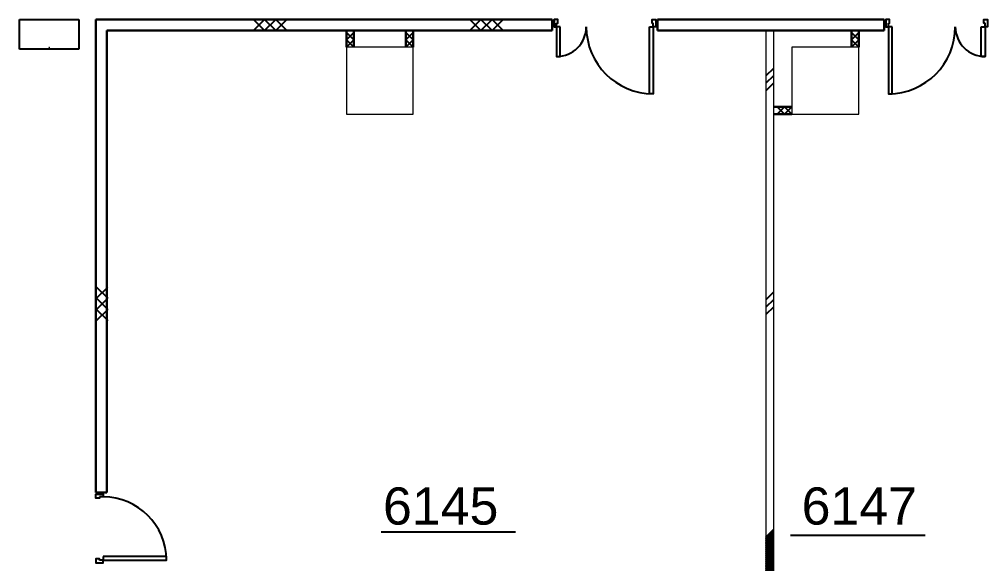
# Model space of a CAD drawing. Header units: millimetres. Extents: x -68474 to 336700, y -113450 to 53663.
# Drawn here: x 229145 to 242185, y -27497 to -20175 of the extents above; entities that cross this region are included whole.
import ezdxf
from ezdxf.enums import TextEntityAlignment as Align

# ---------------------------------------------------------------- set-up
doc = ezdxf.new("R2010")
doc.units = ezdxf.units.MM
doc.header["$LTSCALE"] = 1000
for name, color, linetype in [('EC-6thFloor-s6148$0$56', 1, 'Continuous'), ('EC-6thFloor-s6148$0$E-blockwall', 1, 'Continuous'), ('EC-6thFloor-s6148$0$FS', 5, 'Continuous'), ('EC-6thFloor-s6148$0$o-ht', 7, 'Continuous'), ('EC-6thFloor-s6148$0$RM-ID', 3, 'Continuous')]:
    doc.layers.add(name, color=color, linetype=linetype)
for name, color, linetype, lineweight in [('EC-6thFloor-s6148$0$ECOLUMN', 7, 'Continuous', 20), ('EC-6thFloor-s6148$0$EPARTITION', 1, 'Continuous', 18), ('EC-6thFloor-s6148$0$EWALL', 3, 'Continuous', 30)]:
    doc.layers.add(name, color=color, linetype=linetype, lineweight=lineweight)
doc.styles.add('EC-6thFloor-s6148$0$STANDARD', font='SIMPLEX')
doc.styles.add('EC-6thFloor-s6148$0$T1', font='arial.ttf')

# ---------------------------------------------------------------- blocks, each defined once
blk = doc.blocks.new('EC-6thFloor-s6148$0$BLOCK150')
for p, q in [((0, 0), (150, 150)), ((150, 0), (0, 150)), ((300, 0), (150, 150)), ((150, 0), (300, 150)), ((300, 0), (450, 150)), ((450, 0), (300, 150))]:
    blk.add_line(p, q)
blk = doc.blocks.new('EC-6thFloor-s6148$0$BLOCK100_1')
for p, q in [((0, 200), (-100, 100)), ((0, 100), (-100, 200)), ((0, 0), (-100, 100)), ((0, 100), (-100, 0))]:
    blk.add_line(p, q)

msp = doc.modelspace()

# ---------------------------------------------------------------- hatches: boundary and pattern name
at = {"layer": 'EC-6thFloor-s6148$0$o-ht'}
h = msp.add_hatch(dxfattribs=at)
h.set_pattern_fill('ANSI31', color=256, scale=50, style=0)
h.set_pattern_definition([(45, (0, 0), (-4.41941738, 4.41941738), [])])
h.paths.add_polyline_path([(230325, -29200), (230325, -29300), (236859.1, -29300), (236959.1, -29200)])
h.paths.add_polyline_path([(239959.1, -29200), (239300, -29200), (239300, -27034.6), (239200, -27134.6), (239200, -29200), (237159.1, -29200), (237059.1, -29300), (239200, -29300), (239200, -29934.6), (239300, -29834.6), (239300, -29300), (239859.1, -29300)])
h.paths.add_polyline_path([(237059.1, -29200), (236959.1, -29200), (236859.1, -29300), (236959.1, -29300)])
h.paths.add_polyline_path([(237159.1, -29200), (237059.1, -29200), (236959.1, -29300), (237059.1, -29300)])
h.paths.add_polyline_path([(239300, -29934.6), (239200, -30034.6), (239200, -30134.6), (239300, -30034.6)])
h.paths.add_polyline_path([(239300, -29934.6), (239300, -29834.6), (239200, -29934.6), (239200, -30034.6)])
h.paths.add_polyline_path([(239300, -30034.6), (239200, -30134.6), (239200, -32934.6), (239300, -32834.6)])
h.paths.add_polyline_path([(239300, -32834.6), (239200, -32934.6), (239200, -33034.6), (239300, -32934.6)])
h.paths.add_polyline_path([(239300, -33034.6), (239300, -32934.6), (239200, -33034.6), (239200, -33134.6)])
h.paths.add_polyline_path([(239300, -33034.6), (239200, -33134.6), (239200, -35934.6), (239300, -35834.6)])
h.paths.add_polyline_path([(239300, -35934.6), (239300, -35834.6), (239200, -35934.6), (239200, -36034.6)])
h.paths.add_polyline_path([(239300, -35934.6), (239200, -36034.6), (239200, -36134.6), (239300, -36034.6)])
h.paths.add_polyline_path([(239300, -36034.6), (239200, -36134.6), (239200, -37434.6), (239300, -37334.6)])
h.paths.add_polyline_path([(239300, -37534.6), (239200, -37634.6), (239200, -39675), (239300, -39675)])
h.paths.add_polyline_path([(239300, -37434.6), (239300, -37334.6), (239200, -37434.6), (239200, -37534.6)])
h.paths.add_polyline_path([(239300, -37434.6), (239200, -37534.6), (239200, -37634.6), (239300, -37534.6)])
h.paths.add_polyline_path([(235325.7, -31587.6), (241665, -31587.6), (241665, -30837.6), (235325.7, -30837.6)], flags=9)

# ---------------------------------------------------------------- linework, layer by layer
at = {"color": 7}
for p, q in [((239300, -20834.6), (239200, -20934.6)), ((239300, -20934.6), (239200, -21034.6)), ((239300, -21034.6), (239200, -21134.6)), ((239300, -23847.1), (239200, -23947.1)), ((239300, -23947.1), (239200, -24047.1)), ((239300, -24047.1), (239200, -24147.1))]:
    msp.add_line(p, q, dxfattribs=at)
for points in [[(236380.5, -20225), (236395.5, -20225), (236395.5, -20175), (236395.5, -20175), (236395.5, -20175), (236345.5, -20175), (236345.5, -20275), (236345.5, -20275), (236345.5, -20275), (236380.5, -20275)], [(237680.5, -20225), (237665.5, -20225), (237665.5, -20175), (237665.5, -20175), (237665.5, -20175), (237715.5, -20175), (237715.5, -20275), (237715.5, -20275), (237715.5, -20275), (237680.5, -20275)], [(240850, -20225), (240865, -20225), (240865, -20175), (240865, -20175), (240865, -20175), (240815, -20175), (240815, -20275), (240815, -20275), (240815, -20275), (240850, -20275)], [(242150, -20225), (242135, -20225), (242135, -20175), (242135, -20175), (242135, -20175), (242185, -20175), (242185, -20275), (242185, -20275), (242185, -20275), (242150, -20275)], [(236430.5, -20275), (236380.5, -20275), (236380.5, -20675), (236430.5, -20675)], [(237630.5, -20275), (237680.5, -20275), (237680.5, -21175), (237630.5, -21175)], [(240900, -20275), (240850, -20275), (240850, -21175), (240900, -21175)], [(242100, -20275), (242150, -20275), (242150, -20675), (242100, -20675)], [(230225, -26600), (230225, -26615), (230175, -26615), (230175, -26615), (230175, -26615), (230175, -26565), (230275, -26565), (230275, -26565), (230275, -26565), (230275, -26600)], [(230225, -27450), (230225, -27435), (230175, -27435), (230175, -27435), (230175, -27435), (230175, -27485), (230275, -27485), (230275, -27485), (230275, -27485), (230275, -27450)], [(230275, -27400), (230275, -27450), (231125, -27450), (231125, -27400)]]:
    msp.add_lwpolyline(points, close=True, dxfattribs=at)
for centre, radius, start, end in [((236380.5, -20275), 400, 270, 0), ((237680.5, -20275), 900, 180, 270), ((240850, -20275), 900, 270, 0), ((242150, -20275), 400, 180, 270), ((230275, -27450), 850, 0, 90)]:
    msp.add_arc(centre, radius, start, end, dxfattribs=at)
at = {"layer": 'EC-6thFloor-s6148$0$56', "color": 7, "linetype": 'Continuous'}
msp.add_lwpolyline([(229545.4, -20551.7), (229546, -20551.7), (229546, -20551.4), (229545.4, -20551.4)], close=True, dxfattribs=at)
at = {"layer": 'EC-6thFloor-s6148$0$ECOLUMN', "color": 7}
for p, q in [((234450, -20550), (233550, -20550)), ((233550, -20550), (233550, -21450)), ((234450, -21450), (234450, -20550)), ((240450, -20550), (239550, -20550)), ((239550, -20550), (239550, -21450)), ((240450, -21450), (240450, -20550)), ((233550, -21450), (234450, -21450)), ((239550, -21450), (240450, -21450))]:
    msp.add_line(p, q, dxfattribs=at)
at = {"layer": 'EC-6thFloor-s6148$0$EPARTITION', "color": 7}
for p, q in [((239200, -20325), (239200, -29200)), ((239300, -20325), (239300, -29200))]:
    msp.add_line(p, q, dxfattribs=at)
at = {"layer": 'EC-6thFloor-s6148$0$EWALL', "color": 7}
for p, q in [((236320.5, -20175), (230175, -20175)), ((230175, -26540), (230175, -20175)), ((236320.5, -20175), (236320.5, -20325)), ((240790, -20175), (237740.5, -20175)), ((237740.5, -20175), (237740.5, -20325)), ((240790, -20175), (240790, -20325)), ((236320.5, -20325), (230325, -20325)), ((230325, -26540), (230325, -20325)), ((233550, -20325), (233550, -20550)), ((233650, -20325), (233650, -20550)), ((234350, -20325), (234350, -20550)), ((234450, -20325), (234450, -20550)), ((240790, -20325), (237740.5, -20325)), ((240350, -20325), (240350, -20550)), ((240450, -20325), (240450, -20550)), ((239300, -21350), (239550, -21350)), ((239300, -21450), (239550, -21450)), ((230175, -26540), (230325, -26540))]:
    msp.add_line(p, q, dxfattribs=at)
at = {"layer": 'EC-6thFloor-s6148$0$FS', "color": 7}
for p, q in [((229145.4, -20175), (229945.4, -20175)), ((229145.4, -20575), (229145.4, -20175)), ((229945.4, -20175), (229945.4, -20575)), ((229945.4, -20575), (229145.4, -20575))]:
    msp.add_line(p, q, dxfattribs=at)
at = {"layer": 'EC-6thFloor-s6148$0$RM-ID', "color": 7}
for p, q in [((234016, -27072.1), (235828, -27072.1)), ((239532, -27112.6), (241344.1, -27112.6))]:
    msp.add_line(p, q, dxfattribs=at)

# ---------------------------------------------------------------- block references
at = {"layer": 'EC-6thFloor-s6148$0$E-blockwall', "xscale": -1}
for p in [(232747.8, -20325), (235661.5, -20325)]:
    msp.add_blockref('EC-6thFloor-s6148$0$BLOCK150', p, dxfattribs=at)
at = {"layer": 'EC-6thFloor-s6148$0$E-blockwall'}
for p in [(233650, -20550), (234450, -20550), (240450, -20550)]:
    msp.add_blockref('EC-6thFloor-s6148$0$BLOCK100_1', p, dxfattribs=at)
at = {"layer": 'EC-6thFloor-s6148$0$E-blockwall', "rotation": 90}
msp.add_blockref('EC-6thFloor-s6148$0$BLOCK100_1', (239550, -21350), dxfattribs=at)
at = {"layer": 'EC-6thFloor-s6148$0$E-blockwall', "xscale": -1, "rotation": 270}
msp.add_blockref('EC-6thFloor-s6148$0$BLOCK150', (230184.6, -24227.8), dxfattribs=at)

# ---------------------------------------------------------------- texts
at = {"layer": 'EC-6thFloor-s6148$0$56', "color": 7, "linetype": 'Continuous', "style": 'EC-6thFloor-s6148$0$STANDARD', "width": 0.8}
msp.add_text('EXIT', height=0.15, dxfattribs=at).set_placement((229545.5, -20551.6))
at = {"layer": 'EC-6thFloor-s6148$0$RM-ID', "color": 7, "style": 'EC-6thFloor-s6148$0$T1'}
for s, p in [('6145', (234819.4, -26722.1)), ('6147', (240457.1, -26722.1))]:
    msp.add_text(s, height=500, dxfattribs=at).set_placement(p, align=Align.MIDDLE)

doc.saveas('drawing.dxf')
